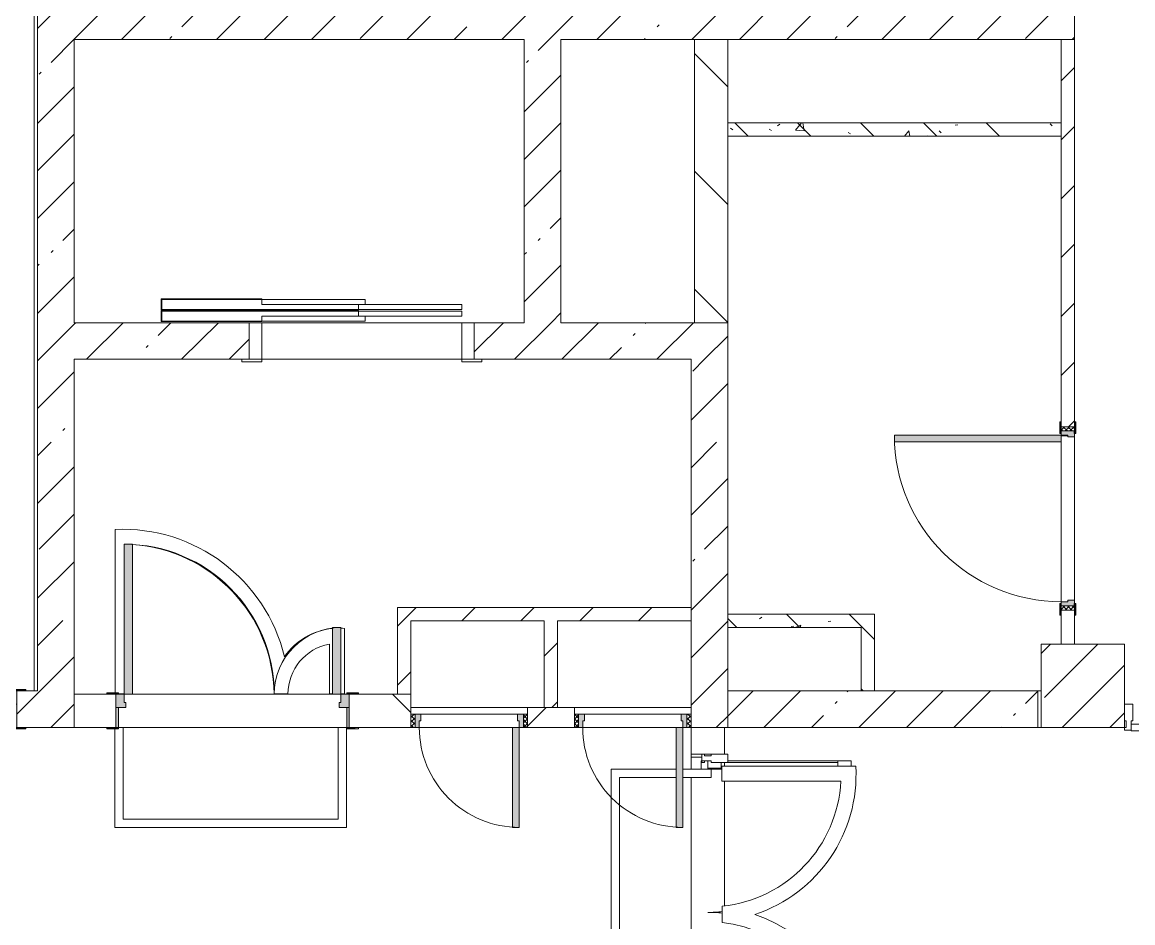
# Model space of a CAD drawing. Header units: millimetres. Extents: x 35092 to 251863, y -8553 to 29549.
# Drawn here: x 219341 to 226003, y 12227 to 17634 of the extents above; entities that cross this region are included whole.
import ezdxf

# ---------------------------------------------------------------- set-up
doc = ezdxf.new("R2010")
doc.units = ezdxf.units.MM
for name, color, linetype, lineweight, true_color in [('A-DETL-GENF-3', 7, 'Continuous', 5, 0xaaaaaa), ('A-DETL-GENF-5', 7, 'Continuous', 5, 0xe2e2e2), ('A-DOOR-2', 7, 'Continuous', 5, 0xaaaaaa), ('A-DOOR-3', 7, 'Continuous', 5, 0xe2e2e2), ('A-DOOR-FRAM-3', 7, 'Continuous', 5, 0xe2e2e2), ('A-DOOR-FRAM-4', 7, 'Continuous', 5, 0xaaaaaa), ('A-FLOR-1', 7, 'Continuous', 5, 0xaaaaaa), ('I-WALL-5', 7, 'Continuous', 5, 0x787878)]:
    doc.layers.add(name, color=color, linetype=linetype, lineweight=lineweight, true_color=true_color)
for name, color, linetype, lineweight in [('A-GLAZ-CWMG-2', 7, 'Continuous', 5), ('A-WALL', 7, 'Continuous', 9), ('I-WALL-3', 7, 'Continuous', 5), ('S-COLS-1', 7, 'Continuous', 5)]:
    doc.layers.add(name, color=color, linetype=linetype, lineweight=lineweight)
pattern_1 = [(45, (124853, 0), (-285.1231, 285.1231), []), (45, (125138.1, 0), (-285.1231, 285.1231), [504.031, -100.806, 16.764, -84.042])]
pattern_2 = [(135, (124853, 0), (-353.5534, -353.5534), [])]
pattern_3 = [(45, (124852.98, 0), (-176.7767, 176.7767), [])]
pattern_4 = [(135, (124853, 0), (-377.1708, -377.1708), [533.4, -88.9, 17.78, -88.9]), (135, (124853, 376.94), (-377.1708, -377.1708), []), (50, (124853, 0), (637.6445, -55.7866), [66.675, -733.425]), (355, (124853, 0), (-123.3494, 668.6992), [53.34, -586.74]), (100.451, (124906.1, -4.65), (514.299, 612.908), [56.665, -623.315]), (46.184, (124853, 177.8), (948.7764, -147.1497), [100.012, -1100.137]), (96.636, (124932.05, 165.5), (830.909, 865.997), [84.998, -934.973]), (351.184, (124853, 177.8), (830.918, 865.988), [80.01, -880.11]), (21, (124941.9, 133.35), (530.6506, -357.9283), [66.675, -733.425]), (326, (124941.9, 133.35), (216.308, 644.6585), [53.34, -586.74]), (71.451, (124986.1, 103.5), (746.9596, 286.7243), [56.665, -623.315]), (37.5, (124852.98, 0), (10.81053, 295.9426), [16.764, -562.864, 16.764, -578.866, -588.962]), (37.5, (124852.98, 0), (10.81053, 295.9426), [-1175.258, 16.764, -572.198]), (7.5, (124852.98, 0), (233.8692, 350.6318), [16.764, -322.834, 16.764, -549.529, -224.472]), (7.5, (124852.98, 0), (233.8692, 350.6318), [-905.891, 16.764, -207.708]), (327.5, (124654.74, 0), (474.5678, -20.0513), [16.764, -205.486, 16.764, -676.656, -920.115]), (327.5, (124654.74, 0), (474.5678, -20.0513), [-915.67, 16.764, -903.351]), (317.5, (124565.84, 0), (518.4522, 88.9934), [16.764, -272.161, 16.764, -443.738, -653.415]), (317.5, (124565.84, 0), (518.4522, 88.9934), [-749.427, 16.764, -636.651])]

# ---------------------------------------------------------------- blocks, each defined once
blk = doc.blocks.new('110_Дверь_СКБ_1Ст_Внутренняя1 - Д-3б_п_ 1100x2100h_много всего 2-32816779-2_2_2_птичка')
at = {"layer": 'A-DOOR-2'}
h = blk.add_hatch(dxfattribs=at)
h.set_pattern_fill('FP_38', color=256, style=0, pattern_type=2)
h.set_pattern_definition([(135, (1751.41, 104.685), (-14.14214, -14.14214), []), (225, (1751.41, 104.685), (14.14214, -14.14214), [])])
h.paths.add_polyline_path([(537.5, -5.1), (537.5, -40), (562.5, -40), (562.5, 40), (537.5, 40)])
at = {"layer": 'A-DOOR-3'}
h = blk.add_hatch(color=256, dxfattribs=at)
h.paths.add_polyline_path([(-512.5, -40), (-477.5, -40), (-477.5, 0), (-487.5, 0), (-487.5, 40), (-512.5, 40)])
h.paths.add_polyline_path([(502.5, -40), (537.5, -40), (537.5, 40), (512.5, 40), (507.5, 0), (502.5, 0)])
at = {"layer": 'A-DOOR-FRAM-3'}
for points in [[(472.5, 112.2), (472.5, 40), (512.5, 40), (512.5, 1040), (472.5, 1040), (472.5, 463.5)], [(-567.5, 40), (-497.5, 40), (-497.5, 48), (-567.5, 48)], [(522.5, 40), (592.5, 40), (592.5, 48), (522.5, 48)], [(-567.5, -41.9), (-567.5, -48), (-497.5, -48), (-497.5, -40), (-567.5, -40)], [(522.5, -48), (592.5, -45.3), (592.5, -40), (522.5, -41.8)]]:
    blk.add_hatch(color=256, dxfattribs=at).paths.add_polyline_path(points)
at = {"layer": 'A-DOOR-FRAM-4'}
h = blk.add_hatch(dxfattribs=at)
h.set_pattern_fill('FP_39', color=256, style=0, pattern_type=2)
h.set_pattern_definition([(45, (-371.384, 104.685), (-14.1421, 14.1421), []), (135, (-371.384, 104.685), (-14.1421, -14.1421), [])])
h.paths.add_polyline_path([(-537.5, -40), (-512.5, -40), (-512.5, 40), (-537.5, 40)])
at = {"layer": 'A-DOOR-2'}
for p, q in [((512.5, 1040), (472.5, 1040)), ((472.5, 1040), (472.5, 40)), ((512.5, 40), (512.5, 1040)), ((472.5, 40), (512.5, 40))]:
    blk.add_line(p, q, dxfattribs=at)
blk.add_arc((512.5, 40), 1000, 90, 180, dxfattribs=at)
at = {"layer": 'A-DOOR-FRAM-4'}
for p, q in [((-497.5, 48), (-567.5, 48)), ((-567.5, 48), (-567.5, 40)), ((-567.5, 40), (-497.5, 40)), ((-512.5, 40), (-537.5, 40)), ((-537.5, 40), (-537.5, -40)), ((-487.5, 40), (-512.5, 40)), ((-512.5, 40), (-512.5, -40)), ((-512.5, -40), (-512.5, 40)), ((-497.5, 40), (-512.5, 40)), ((-512.5, 40), (-512.5, 39)), ((-512.5, 39), (-497.5, 39)), ((-497.5, 40), (-497.5, 48)), ((-497.5, 39), (-497.5, 40)), ((-487.5, 0), (-487.5, 40)), ((-477.5, 0), (-487.5, 0)), ((-477.5, -40), (-477.5, 0)), ((512.5, 0), (502.5, 0)), ((502.5, 0), (502.5, -40)), ((512.5, 40), (512.5, 0)), ((537.5, 40), (512.5, 40)), ((592.5, 48), (522.5, 48)), ((522.5, 48), (522.5, 40)), ((537.5, 40), (522.5, 40)), ((522.5, 40), (522.5, 39)), ((522.5, 40), (592.5, 40)), ((522.5, 39), (537.5, 39)), ((537.5, -40), (537.5, 40)), ((562.5, 40), (537.5, 40)), ((537.5, 40), (537.5, -40)), ((537.5, 39), (537.5, 40)), ((562.5, -40), (562.5, 40)), ((592.5, 40), (592.5, 48)), ((-497.5, -40), (-567.5, -40)), ((-567.5, -40), (-567.5, -48)), ((-567.5, -48), (-497.5, -48)), ((-537.5, -40), (-512.5, -40)), ((-497.5, -39), (-512.5, -39)), ((-512.5, -39), (-512.5, -40)), ((-512.5, -40), (-477.5, -40)), ((-512.5, -40), (-497.5, -40)), ((-497.5, -40), (-497.5, -39)), ((-497.5, -48), (-497.5, -40)), ((502.5, -40), (537.5, -40)), ((537.5, -39), (522.5, -39)), ((522.5, -39), (522.5, -40)), ((522.5, -40), (537.5, -40)), ((592.5, -40), (522.5, -40)), ((522.5, -40), (522.5, -48)), ((522.5, -48), (592.5, -48)), ((537.5, -40), (537.5, -39)), ((537.5, -40), (562.5, -40)), ((592.5, -48), (592.5, -40))]:
    blk.add_line(p, q, dxfattribs=at)
blk = doc.blocks.new('110_Дверь_СКБ_2Ст - Д-1_л_Лестничная клетка EIS60 2-V292-2_2_2_птичка')
at = {"layer": 'A-DOOR-3'}
for points in [[(621.1, 110), (662.5, 111.1), (662.5, 1010), (612.5, 1008.9), (612.5, 110)], [(-587.5, 110), (-587.5, 510), (-637.5, 504.7), (-637.5, 110)], [(697.5, -110), (712.5, -110), (712.5, 30), (697.5, 30)]]:
    blk.add_hatch(color=256, dxfattribs=at).paths.add_polyline_path(points)
h = blk.add_hatch(color=256, dxfattribs=at)
h.paths.add_polyline_path([(712.5, 30), (711.1, 110), (662.5, 110), (662.5, 60), (652.5, 60), (652.5, 30), (697.5, 30)])
h.paths.add_polyline_path([(-627.5, 30), (-627.5, 60), (-637.5, 60), (-637.5, 110), (-687.5, 110), (-687.5, 30), (-637.5, 30)])
at = {"layer": 'A-DOOR-FRAM-3'}
for points in [[(-672.5, 110), (-672.5, 118), (-742.5, 118), (-742.5, 110), (-687.5, 110)], [(712.5, 110), (767.5, 110), (767.5, 118), (697.5, 118), (697.5, 110), (711.1, 110)], [(-687.5, -110), (-672.5, -110), (-672.5, 30), (-687.5, 30), (-687.5, -106.2)], [(-723.4, -118), (-672.5, -118), (-672.5, -110), (-742.5, -110), (-742.5, -118)], [(739.6, -118), (767.5, -118), (767.5, -110), (697.5, -110), (697.5, -118), (723.5, -118)]]:
    blk.add_hatch(color=256, dxfattribs=at).paths.add_polyline_path(points)
at = {"layer": 'A-DOOR-2'}
for p, q in [((662.5, 1010), (612.5, 1010)), ((612.5, 1010), (612.5, 110)), ((662.5, 110), (662.5, 1010)), ((-637.5, 510), (-637.5, 110)), ((-587.5, 510), (-637.5, 510)), ((-587.5, 110), (-587.5, 510)), ((-637.5, 110), (-587.5, 110)), ((612.5, 110), (662.5, 110))]:
    blk.add_line(p, q, dxfattribs=at)
for centre, radius, start, end in [((662.5, 110), 900, 90, 180), ((-637.5, 110), 400, 360, 90)]:
    blk.add_arc(centre, radius, start, end, dxfattribs=at)
at = {"layer": 'A-DOOR-FRAM-4'}
for p, q in [((-672.5, 118), (-742.5, 118)), ((-742.5, 118), (-742.5, 110)), ((-742.5, 110), (-672.5, 110)), ((-637.5, 110), (-687.5, 110)), ((-687.5, 110), (-687.5, 30)), ((-672.5, 110), (-672.5, 118)), ((-637.5, 60), (-637.5, 110)), ((662.5, 110), (662.5, 60)), ((712.5, 110), (662.5, 110)), ((767.5, 118), (697.5, 118)), ((697.5, 118), (697.5, 110)), ((697.5, 110), (767.5, 110)), ((712.5, 30), (712.5, 110)), ((767.5, 110), (767.5, 118)), ((-687.5, 30), (-627.5, 30)), ((-672.5, 30), (-687.5, 30)), ((-687.5, 30), (-687.5, -110)), ((-672.5, -110), (-672.5, 30)), ((-627.5, 60), (-637.5, 60)), ((-627.5, 30), (-627.5, 60)), ((662.5, 60), (652.5, 60)), ((652.5, 60), (652.5, 30)), ((652.5, 30), (712.5, 30)), ((712.5, 30), (697.5, 30)), ((697.5, 30), (697.5, -110)), ((712.5, -110), (712.5, 30)), ((-672.5, -110), (-742.5, -110)), ((-742.5, -110), (-742.5, -118)), ((-742.5, -118), (-672.5, -118)), ((-687.5, -110), (-672.5, -110)), ((-672.5, -118), (-672.5, -110)), ((697.5, -110), (712.5, -110)), ((767.5, -110), (697.5, -110)), ((697.5, -110), (697.5, -118)), ((697.5, -118), (767.5, -118)), ((767.5, -118), (767.5, -110))]:
    blk.add_line(p, q, dxfattribs=at)
blk = doc.blocks.new('110_Дверь_СКБ_2Ст - Д-3а 1450x2100h_Лестничная клетка из коридора-32352288-2_2_2_птичка')
at = {"layer": 'A-DOOR-3'}
for points in [[(-587.5, 100), (-587.5, 1000), (-637.5, 1000), (-637.5, 100), (-600.7, 100)], [(612.5, 100), (662.5, 101.1), (662.5, 500), (612.5, 494.7), (612.5, 101.1)], [(712.5, -100), (712.5, 20), (697.5, 20), (697.5, -100)]]:
    blk.add_hatch(color=256, dxfattribs=at).paths.add_polyline_path(points)
h = blk.add_hatch(color=256, dxfattribs=at)
h.paths.add_polyline_path([(662.5, 20), (712.5, 20), (712.5, 100), (662.5, 100), (662.5, 50), (652.5, 50), (652.5, 20)])
h.paths.add_polyline_path([(-627.5, 20), (-628.7, 50), (-637.5, 50), (-637.5, 100), (-687.5, 96.6), (-687.5, 20), (-637.5, 20)])
at = {"layer": 'A-DOOR-FRAM-3'}
for points in [[(-742.5, 100), (-672.5, 101.1), (-672.5, 108), (-742.5, 108)], [(767.5, 100), (767.5, 108), (697.5, 108), (697.5, 100), (742.5, 100)], [(-687.5, -100), (-672.5, -100), (-672.5, 20), (-687.5, 20), (-687.5, -55.3)], [(-717, -108), (-672.5, -108), (-672.5, -100), (-742.5, -100), (-742.5, -108), (-720.3, -108)], [(712.5, -108), (767.5, -102.2), (767.5, -100), (697.5, -100), (697.5, -108)]]:
    blk.add_hatch(color=256, dxfattribs=at).paths.add_polyline_path(points)
at = {"layer": 'A-DOOR-2'}
for p, q in [((-637.5, 1000), (-637.5, 100)), ((-587.5, 1000), (-637.5, 1000)), ((-587.5, 100), (-587.5, 1000)), ((662.5, 500), (612.5, 500)), ((612.5, 500), (612.5, 100)), ((662.5, 100), (662.5, 500)), ((-637.5, 100), (-587.5, 100)), ((612.5, 100), (662.5, 100))]:
    blk.add_line(p, q, dxfattribs=at)
for centre, radius, start, end in [((-637.5, 100), 900, 0, 90), ((662.5, 100), 400, 90, 180)]:
    blk.add_arc(centre, radius, start, end, dxfattribs=at)
at = {"layer": 'A-DOOR-FRAM-4'}
for p, q in [((-672.5, 108), (-742.5, 108)), ((-742.5, 108), (-742.5, 100)), ((-742.5, 100), (-672.5, 100)), ((-637.5, 100), (-687.5, 100)), ((-687.5, 100), (-687.5, 20)), ((-672.5, 100), (-672.5, 108)), ((-637.5, 50), (-637.5, 100)), ((662.5, 100), (662.5, 50)), ((712.5, 100), (662.5, 100)), ((767.5, 108), (697.5, 108)), ((697.5, 108), (697.5, 100)), ((697.5, 100), (767.5, 100)), ((712.5, 20), (712.5, 100)), ((767.5, 100), (767.5, 108)), ((-687.5, 20), (-627.5, 20)), ((-672.5, 20), (-687.5, 20)), ((-687.5, 20), (-687.5, -100)), ((-672.5, -100), (-672.5, 20)), ((-627.5, 50), (-637.5, 50)), ((-627.5, 20), (-627.5, 50)), ((662.5, 50), (652.5, 50)), ((652.5, 50), (652.5, 20)), ((652.5, 20), (712.5, 20)), ((712.5, 20), (697.5, 20)), ((697.5, 20), (697.5, -100)), ((712.5, -100), (712.5, 20)), ((-672.5, -100), (-742.5, -100)), ((-742.5, -100), (-742.5, -108)), ((-742.5, -108), (-672.5, -108)), ((-687.5, -100), (-672.5, -100)), ((-672.5, -108), (-672.5, -100)), ((697.5, -100), (712.5, -100)), ((767.5, -100), (697.5, -100)), ((697.5, -100), (697.5, -108)), ((697.5, -108), (767.5, -108)), ((767.5, -108), (767.5, -100))]:
    blk.add_line(p, q, dxfattribs=at)
blk = doc.blocks.new('110_Дверь_СКБ_1Ст - д-18 700x2100h_Технический шкаф ЭОМ и СС-23698042-2_2_2_птичка')
at = {"layer": 'A-DOOR-2'}
h = blk.add_hatch(dxfattribs=at)
h.set_pattern_fill('FP_136', color=256, style=0, pattern_type=2)
h.set_pattern_definition([(135, (1951.41, 124.685), (-14.14214, -14.14214), []), (225, (1951.41, 124.685), (14.14214, -14.14214), [])])
h.paths.add_polyline_path([(337.5, 60), (337.5, -20), (362.5, -20), (362.5, 60)])
at = {"layer": 'A-DOOR-3'}
h = blk.add_hatch(color=256, dxfattribs=at)
h.paths.add_polyline_path([(-287.5, 60), (-312.5, 60), (-312.5, -20), (-277.5, -20), (-277.5, 20), (-287.5, 20)])
h.paths.add_polyline_path([(312.5, 60), (312.5, 20), (302.5, 20), (302.5, -20), (337.5, -20), (337.5, 60), (322.5, 60)])
at = {"layer": 'A-DOOR-FRAM-3'}
blk.add_hatch(color=256, dxfattribs=at).paths.add_polyline_path([(-253.7, 660), (-287.5, 660), (-287.5, 60), (-247.5, 60), (-247.5, 660)])
at = {"layer": 'A-DOOR-FRAM-4'}
h = blk.add_hatch(dxfattribs=at)
h.set_pattern_fill('FP_137', color=256, style=0, pattern_type=2)
h.set_pattern_definition([(45, (-171.384, 124.685), (-14.1421, 14.1421), []), (135, (-171.384, 124.685), (-14.1421, -14.1421), [])])
h.paths.add_polyline_path([(-337.5, 60), (-337.5, -20), (-312.5, -20), (-312.5, 60)])
at = {"layer": 'A-DOOR-2'}
for p, q in [((-287.5, 660), (-287.5, 60)), ((-247.5, 660), (-287.5, 660)), ((-247.5, 60), (-247.5, 660)), ((-287.5, 60), (-247.5, 60))]:
    blk.add_line(p, q, dxfattribs=at)
blk.add_arc((-287.5, 60), 600, 360, 90, dxfattribs=at)
at = {"layer": 'A-DOOR-FRAM-4'}
for p, q in [((-312.5, 60), (-337.5, 60)), ((-337.5, 60), (-337.5, -20)), ((-287.5, 60), (-312.5, 60)), ((-312.5, 60), (-312.5, -20)), ((-312.5, -20), (-312.5, 60)), ((-287.5, 20), (-287.5, 60)), ((-277.5, 20), (-287.5, 20)), ((-277.5, -20), (-277.5, 20)), ((-247.5, 60), (312.5, 60)), ((312.5, 20), (302.5, 20)), ((302.5, 20), (302.5, -20)), ((312.5, 60), (312.5, 20)), ((337.5, 60), (312.5, 60)), ((337.5, -20), (337.5, 60)), ((362.5, 60), (337.5, 60)), ((337.5, 60), (337.5, -20)), ((362.5, -20), (362.5, 60)), ((-337.5, -20), (-312.5, -20)), ((-312.5, -20), (-277.5, -20)), ((302.5, -20), (-277.5, -20)), ((302.5, -20), (337.5, -20)), ((337.5, -20), (362.5, -20))]:
    blk.add_line(p, q, dxfattribs=at)
blk = doc.blocks.new('BSC_Колонна _Прямоугольная - 500х500-17857564-2_2_2_птичка')
at = {"layer": 'S-COLS-1'}
h = blk.add_hatch(dxfattribs=at)
h.set_pattern_fill('FP_161', color=256, style=0, pattern_type=2)
h.set_pattern_definition([(45, (-100850, -13650), (-285.1231, 285.1231), []), (45, (-100564.88, -13650), (-285.1231, 285.1231), [504.031, -100.806, 16.764, -84.042])])
h.paths.add_polyline_path([(250, -250), (250, 250), (-250, 250), (-250, -250), (-50, -250)])
for p, q in [((250, 250), (-250, 250)), ((-250, 250), (-250, -250)), ((250, -250), (250, 250)), ((-250, -250), (250, -250))]:
    blk.add_line(p, q, dxfattribs=at)
blk = doc.blocks.new('DOR_Дверь лифта - 1350х2050h-19118285-2_2_2_птичка')
at = {"layer": 'A-DOOR-2'}
for p, q in [((-600, 125), (-720, 125)), ((-720, 125), (-720, 110)), ((-720, 110), (-600, 110)), ((-675, 110), (-675, -110)), ((-600, 110), (-675, 110)), ((-600, 110), (-600, 125)), ((600, 110), (-600, 110)), ((-600, 110), (-600, -110)), ((720, 125), (600, 125)), ((600, 125), (600, 110)), ((600, -110), (600, 110)), ((675, 110), (600, 110)), ((600, 110), (720, 110)), ((675, -110), (675, 110)), ((720, 110), (720, 125)), ((-675, -110), (-600, -110)), ((-600, -110), (600, -110)), ((-20, -120), (-20, -150)), ((600, -120), (-20, -120)), ((600, -110), (675, -110)), ((600, -150), (600, -120)), ((-600, -150), (-600, -180)), ((20, -150), (-600, -150)), ((-600, -180), (20, -180)), ((-600, -190), (-600, -220)), ((20, -190), (-600, -190)), ((-20, -150), (600, -150)), ((20, -180), (20, -150)), ((20, -220), (20, -190)), ((-600, -220), (20, -220)), ((-20, -220), (-20, -250)), ((600, -220), (-20, -220)), ((-20, -250), (600, -250)), ((600, -250), (600, -220))]:
    blk.add_line(p, q, dxfattribs=at)
at = {"layer": 'A-DOOR-FRAM-4'}
for p, q in [((600, -117), (600, -120)), ((1203, -117), (600, -117)), ((600, -120), (1200, -120)), ((1200, -120), (1200, -180)), ((1203, -183), (1203, -117)), ((1200, -180), (20, -180)), ((20, -180), (20, -183)), ((20, -183), (1203, -183)), ((1203, -187), (20, -187)), ((20, -187), (20, -190)), ((20, -190), (1200, -190)), ((1200, -190), (1200, -250)), ((1203, -253), (1203, -187)), ((600, -250), (600, -253)), ((1200, -250), (600, -250)), ((600, -253), (1203, -253))]:
    blk.add_line(p, q, dxfattribs=at)
blk = doc.blocks.new('Дверь_Витражная_остекление_ - ВВ-7 остекление-32349468-2_2_2_птичка')
at = {"layer": 'A-DETL-GENF-3'}
for p, q in [((-815, -20), (-860, -20)), ((-860, -880), (-860, -20)), ((-815, -20), (-860, -20)), ((-860, -20), (-860, -880)), ((-815, -106.8), (-815, -20)), ((-815, -106.8), (-815, -20)), ((865, -103.8), (865, -20)), ((865, -20), (865, -103.8)), ((-860, -100), (-815, -100)), ((-850, -800), (-850, -100)), ((-806, -106.8), (-806, -100)), ((900, -100), (865, -100)), ((900, -800), (900, -140)), ((910, -880), (910, -140)), ((910, -880), (910, -140)), ((-860, -800), (-837.2, -800)), ((910, -800), (877.8, -800)), ((-860, -880), (-837.2, -880)), ((-860, -880), (-837.2, -880)), ((910, -880), (877.8, -880)), ((877.8, -880), (910, -880))]:
    blk.add_line(p, q, dxfattribs=at)
at = {"layer": 'A-DOOR-2'}
for p, q in [((-910, 20), (-860, 20)), ((-910, -20), (-910, 20)), ((-860, 20), (-860, -20)), ((860, 20), (910, 20)), ((860, -20), (860, 20)), ((910, 20), (910, -20)), ((-860, -20), (-910, -20)), ((-860, -880), (-860, -20)), ((910, -20), (860, -20)), ((860, -103.8), (860, -39))]:
    blk.add_line(p, q, dxfattribs=at)
for centre, start, end in [((-860, -20), 354.22155, 0), ((860, -20), 180, 185.77845), ((-860, -20), 270, 271.54729)]:
    blk.add_arc(centre, 860, start, end, dxfattribs=at)
blk = doc.blocks.new('Прямоугольный импост - Импост структурный с накладкой - 160мм Темный-32348142-2_2_2_птичка')
at = {"layer": 'A-GLAZ-CWMG-2'}
for p, q in [((0, 17), (-50, 17)), ((-50, 17), (-50, 0)), ((-50, 0), (-40, 0)), ((-40, 0), (-40, -40)), ((-10, -40), (-10, 0)), ((-10, 0), (0, 0)), ((0, 0), (0, 17)), ((-40, -40), (-50, -40)), ((-50, -40), (-50, -140)), ((0, -40), (-10, -40)), ((0, -140), (0, -40)), ((-50, -140), (0, -140))]:
    blk.add_line(p, q, dxfattribs=at)
blk = doc.blocks.new('Дверь_Витражная_остекление_ - ВВ-22-32429667-2_2_2_птичка')
at = {"layer": 'A-DETL-GENF-5'}
for points in [[(-659.7, -710), (-642.5, -710), (-642.5, -20), (-687.5, -21.5), (-687.5, -710)], [(737.5, -705), (737.5, -20), (692.5, -20), (692.5, -705), (705.8, -705)]]:
    blk.add_hatch(color=256, dxfattribs=at).paths.add_polyline_path(points)
at = {"layer": 'A-DETL-GENF-3'}
for p, q in [((-642.5, -20), (-687.5, -20)), ((-687.5, -710), (-687.5, -20)), ((-642.5, -20), (-687.5, -20)), ((-687.5, -20), (-687.5, -710)), ((-642.5, -710), (-642.5, -20)), ((-642.5, -710), (-642.5, -20)), ((692.5, -705), (692.5, -20)), ((692.5, -20), (692.5, -705)), ((737.5, -705), (737.5, -20)), ((737.5, -705), (737.5, -20)), ((-687.5, -100), (-642.5, -100)), ((-677.5, -630), (-677.5, -100)), ((-633.5, -630), (-633.5, -100)), ((683.5, -625), (683.5, -100)), ((737.5, -100), (692.5, -100)), ((727.5, -625), (727.5, -100)), ((-687.5, -630), (-642.5, -630)), ((737.5, -625), (692.5, -625)), ((-687.5, -710), (-642.5, -710)), ((-687.5, -710), (-642.5, -710)), ((737.5, -705), (692.5, -705)), ((692.5, -705), (737.5, -705))]:
    blk.add_line(p, q, dxfattribs=at)
at = {"layer": 'A-DOOR-2'}
for p, q in [((-737.5, 20), (-687.5, 20)), ((-737.5, -20), (-737.5, 20)), ((-687.5, 20), (-687.5, -20)), ((687.5, 20), (737.5, 20)), ((687.5, -20), (687.5, 20)), ((737.5, 20), (737.5, -20)), ((-687.5, -20), (-737.5, -20)), ((-687.5, -710), (-687.5, -20)), ((687.5, -705), (687.5, -20)), ((737.5, -20), (687.5, -20))]:
    blk.add_line(p, q, dxfattribs=at)
for centre, radius, start, end in [((-687.5, -20), 690, 270, 0), ((687.5, -20), 685, 180, 270)]:
    blk.add_arc(centre, radius, start, end, dxfattribs=at)
blk = doc.blocks.new('Прямоугольный импост - Импост структурный с накладкой - 160мм Темный-V387-2_2_2_птичка')
at = {"layer": 'A-GLAZ-CWMG-2'}
for p, q in [((0, 17), (-40, 17)), ((-10, -40), (-10, 0)), ((-10, 0), (0, 0)), ((0, 0), (0, 17)), ((-40, -40), (-50, -40)), ((-50, -40), (-50, -140)), ((-40, -20), (-40, -40)), ((0, -40), (-10, -40)), ((-50, -140), (0, -140))]:
    blk.add_line(p, q, dxfattribs=at)

msp = doc.modelspace()

# ---------------------------------------------------------------- hatches: boundary and pattern name
at = {"layer": 'I-WALL-3'}
h = msp.add_hatch(dxfattribs=at)
h.set_pattern_fill('FP_99', color=256, style=0, pattern_type=2)
h.set_pattern_definition(pattern_1)
h.paths.add_polyline_path([(225532.7, 17530), (225653, 17530), (225653, 17750), (219433, 17750), (219433, 17530), (225527.7, 17530)])
h = msp.add_hatch(dxfattribs=at)
h.set_pattern_fill('FP_99', color=256, style=0, pattern_type=2)
h.set_pattern_definition(pattern_1)
h.paths.add_polyline_path([(219433, 13620), (219653, 13620), (219653, 17530), (219433, 17530), (219433, 13928.3)])
h = msp.add_hatch(dxfattribs=at)
h.set_pattern_fill('FP_99', color=256, style=0, pattern_type=2)
h.set_pattern_definition(pattern_1)
h.paths.add_polyline_path([(222573, 15830), (222573, 17530), (222353, 17530), (222353, 15830)])
h = msp.add_hatch(dxfattribs=at)
h.set_pattern_fill('FP_100', color=256, style=0, pattern_type=2)
h.set_pattern_definition(pattern_2)
h.paths.add_polyline_path([(223373, 15830), (223573, 15830), (223573, 17530), (223373, 17530), (223373, 16438.4)])
h = msp.add_hatch(dxfattribs=at)
h.set_pattern_fill('FP_101', color=256, style=0, pattern_type=2)
h.set_pattern_definition(pattern_3)
h.paths.add_polyline_path([(225573, 13900), (225653, 13900), (225652.6, 14105), (225573, 14100), (225573, 13928.3)])
h.paths.add_polyline_path([(225653, 15205), (225653, 17530), (225573, 17530), (225573, 15205), (225639.8, 15205)])
h = msp.add_hatch(dxfattribs=at)
h.set_pattern_fill('FP_99', color=256, style=0, pattern_type=2)
h.set_pattern_definition(pattern_1)
h.paths.add_polyline_path([(223353, 15610), (223573, 15610), (223573, 15830), (222053, 15830), (222053, 15610), (223319.4, 15610)])
h.paths.add_polyline_path([(219653, 15610), (220703, 15610), (220703, 15830), (219653, 15830)])
h = msp.add_hatch(dxfattribs=at)
h.set_pattern_fill('FP_99', color=256, style=0, pattern_type=2)
h.set_pattern_definition(pattern_1)
h.paths.add_polyline_path([(223553, 13400), (223573, 13400), (223573, 15610), (223353, 15610), (223353, 13400)])
h = msp.add_hatch(dxfattribs=at)
h.set_pattern_fill('FP_101', color=256, style=0, pattern_type=2)
h.set_pattern_definition(pattern_3)
h.paths.add_polyline_path([(221593, 13600), (221673, 13600), (221673, 14120), (221593, 14120), (221593, 13928.3)])
h = msp.add_hatch(dxfattribs=at)
h.set_pattern_fill('FP_101', color=256, style=0, pattern_type=2)
h.set_pattern_definition(pattern_3)
h.paths.add_polyline_path([(222593.6, 14040), (223353, 14040), (223353, 14120), (221673, 14120), (221673, 14040), (222553, 14040)])
h = msp.add_hatch(dxfattribs=at)
h.set_pattern_fill('FP_101', color=256, style=0, pattern_type=2)
h.set_pattern_definition(pattern_3)
h.paths.add_polyline_path([(222473, 13520), (222553, 13520), (222553, 14040), (222473, 14040), (222473, 13896.7)])
h = msp.add_hatch(dxfattribs=at)
h.set_pattern_fill('FP_99', color=256, style=0, pattern_type=2)
h.set_pattern_definition(pattern_1)
h.paths.add_polyline_path([(219653, 13400), (219653, 13620), (219308, 13620), (219308, 13400), (219433, 13400)])
h.paths.add_polyline_path([(217903, 13400), (217908, 13403.8), (217903, 13620), (217883, 13620), (217883, 13400)])
h = msp.add_hatch(dxfattribs=at)
h.set_pattern_fill('FP_100', color=256, style=0, pattern_type=2)
h.set_pattern_definition(pattern_2)
h.paths.add_polyline_path([(219659.2, 13400), (219903, 13400), (219903, 13600), (219653, 13600), (219653, 13400)])
h.paths.add_polyline_path([(221673, 13400), (221673, 13600), (221303, 13600), (221303, 13400), (221593, 13400)])
h = msp.add_hatch(dxfattribs=at)
h.set_pattern_fill('FP_99', color=256, style=0, pattern_type=2)
h.set_pattern_definition(pattern_1)
h.paths.add_polyline_path([(225433, 13400), (225433, 13620), (223573, 13620), (223573, 13400), (225149.5, 13400)])
h = msp.add_hatch(dxfattribs=at)
h.set_pattern_fill('FP_164', color=256, style=0, pattern_type=2)
h.set_pattern_definition([(45, (124853, 0), (-427.6843, 427.6843), []), (45, (125138.1, 0), (-427.6843, 427.6843), [])])
h.paths.add_polyline_path([(222473, 13400), (222653, 13400), (222653, 13520), (222373, 13520), (222373, 13400), (222404.3, 13400)])
at = {"layer": 'I-WALL-5'}
h = msp.add_hatch(dxfattribs=at)
h.set_pattern_fill('FP_116', color=256, style=0, pattern_type=2)
h.set_pattern_definition(pattern_4)
h.paths.add_polyline_path([(223573, 16950), (225573, 16950), (225573, 17030), (223573, 17030)])
h = msp.add_hatch(dxfattribs=at)
h.set_pattern_fill('FP_116', color=256, style=0, pattern_type=2)
h.set_pattern_definition(pattern_4)
h.paths.add_polyline_path([(223573, 14000), (224453, 14000), (224453, 14080), (223573, 14080), (223573, 14040)])
h = msp.add_hatch(dxfattribs=at)
h.set_pattern_fill('FP_116', color=256, style=0, pattern_type=2)
h.set_pattern_definition(pattern_4)
h.paths.add_polyline_path([(224453, 13620), (224453, 14000), (224373, 14000), (224373, 13620)])

# ---------------------------------------------------------------- linework, layer by layer
at = {"layer": 'A-FLOR-1'}
for p, q in [((219412, 13620), (219412, 17750)), ((225613, 15150), (225573, 15150)), ((219899.4, 14589.2), (219899.4, 13608)), ((221273.5, 13601.1), (221273.5, 13994.7)), ((221183.5, 13900.9), (221183.5, 13601.1)), ((219918, 13601.1), (219953, 13601.1)), ((220851.9, 13601.1), (220934.9, 13601.1)), ((221183.5, 13601.1), (221203, 13601.1)), ((221253, 13601.1), (221273.5, 13601.1)), ((225433, 13620), (225453, 13620)), ((219897.4, 13392), (219897.4, 12800)), ((219947.4, 13400), (219918, 13400)), ((219947.4, 12850), (219947.4, 13400)), ((221286.7, 13400), (221236.7, 13400)), ((221236.7, 13400), (221236.7, 12850)), ((221286.7, 12800), (221286.7, 13400)), ((225453, 13400), (225433, 13400)), ((223417, 13221.2), (223353, 13221.2)), ((222873, 13150), (222873, 11481.2)), ((223263, 13150), (222873, 13150)), ((223414, 13150), (223303, 13150)), ((223473, 13150), (223454, 13150)), ((223473, 13100), (223473, 13150)), ((224341.4, 13167.8), (223537.8, 13167.8)), ((223537.8, 13167.8), (223537.8, 13078)), ((222923, 11531.2), (222923, 13100)), ((222923, 13100), (223263, 13100)), ((223303, 13100), (223473, 13100)), ((223537.8, 13078), (224251.8, 13078)), ((219897.4, 12800), (221286.7, 12800)), ((221236.7, 12850), (219947.4, 12850)), ((223539.3, 12327), (223539.3, 12228.6))]:
    msp.add_line(p, q, dxfattribs=at)
for centre, radius, start, end in [((219941.9, 13590.1), 1000, 13.54971, 92.43764), ((219941.9, 13590.1), 910, 0.6926, 86.14974), ((221239.9, 13601.1), 395, 95.37122, 145.57769), ((221239.9, 13601.1), 395, 85.12655, 88.10651), ((221239.9, 13601.1), 305, 100.66451, 180), ((223457.8, 13117.8), 885, 288.26618, 3.23877), ((223457.8, 13117.8), 795, 275.8832, 357.13064), ((223457.8, 11452.8), 870, 360, 71.40745), ((223457.8, 11452.8), 780, 6.57701, 84.00325)]:
    msp.add_arc(centre, radius, start, end, dxfattribs=at)
at = {"layer": 'A-WALL'}
for p, q in [((223573, 17530), (223373, 17530)), ((225653, 17530), (225573, 17530)), ((223573, 17030), (223573, 16950)), ((225573, 16950), (225573, 17030)), ((223373, 15830), (223573, 15830)), ((223353, 14040), (223353, 14120)), ((223573, 14080), (223573, 14000)), ((221593, 13600), (221673, 13600)), ((224373, 13620), (224453, 13620)), ((222473, 13520), (222553, 13520))]:
    msp.add_line(p, q, dxfattribs=at)
at = {"layer": 'I-WALL-3'}
for p, q in [((225653, 15235), (225653, 20755)), ((219433, 17750), (219433, 13620)), ((219653, 15830), (219653, 17530)), ((219653, 17530), (222353, 17530)), ((222353, 17530), (222353, 15830)), ((222573, 17530), (223373, 17530)), ((222573, 15830), (222573, 17530)), ((223373, 17530), (223373, 15830)), ((223573, 17530), (225573, 17530)), ((223573, 17030), (223573, 17530)), ((225573, 17530), (225573, 17030)), ((225573, 17030), (223573, 17030)), ((223573, 16950), (225573, 16950)), ((223573, 14080), (223573, 16950)), ((225573, 16950), (225573, 15235)), ((220703, 15830), (219653, 15830)), ((220703, 15610), (220703, 15830)), ((222353, 15830), (222053, 15830)), ((222053, 15830), (222053, 15610)), ((223373, 15830), (222573, 15830)), ((219653, 15610), (220703, 15610)), ((219653, 15610), (219653, 13400)), ((222053, 15610), (223353, 15610)), ((223353, 15610), (223353, 14120)), ((225653, 15145), (225653, 14165)), ((225573, 14155), (225573, 15111.8)), ((221593, 14120), (221593, 13600)), ((223353, 14120), (221593, 14120)), ((224453, 14080), (223573, 14080)), ((224453, 13620), (224453, 14080)), ((225573, 14075), (225573, 13900)), ((225653, 13900), (225653, 14075)), ((221673, 13480), (221673, 14040)), ((221673, 14040), (222473, 14040)), ((222473, 14040), (222473, 13520)), ((222553, 14040), (223353, 14040)), ((222553, 13520), (222553, 14040)), ((223353, 14040), (223353, 13480)), ((223573, 14000), (224373, 14000)), ((223573, 13400), (223573, 14000)), ((224373, 14000), (224373, 13620)), ((219433, 13620), (219363, 13620)), ((219848, 13600), (219653, 13600)), ((220003, 13600), (221203, 13600)), ((221593, 13600), (221358, 13600)), ((224373, 13620), (223573, 13620)), ((225433, 13620), (224453, 13620)), ((225433, 13400), (225433, 13620)), ((221673, 13520), (222473, 13520)), ((222373, 13520), (222373, 13480)), ((222553, 13520), (223353, 13520)), ((222653, 13480), (222653, 13520)), ((219363, 13400), (219653, 13400)), ((219653, 13400), (219848, 13400)), ((221236.7, 13400), (219947.4, 13400)), ((221358, 13400), (221673, 13400)), ((222373, 13400), (222653, 13400)), ((223573, 13400), (223353, 13400)), ((223353, 13400), (223353, 13150)), ((223553, 13240), (223553, 13400)), ((223573, 13400), (225433, 13400)), ((223353, 13240), (223553, 13240)), ((223553, 13190), (223553, 13167.8)), ((223353, 11531.2), (223353, 13100)), ((223553, 13078), (223553, 12329.3))]:
    msp.add_line(p, q, dxfattribs=at)

# ---------------------------------------------------------------- block references
at = {"layer": 'A-DOOR-2'}
for name, p, rotation in [('DOR_Дверь лифта - 1350х2050h-19118285-2_2_2_птичка', (221378, 15720), 180), ('110_Дверь_СКБ_1Ст_Внутренняя1 - Д-3б_п_ 1100x2100h_много всего 2-32816779-2_2_2_птичка', (225613, 14642.5), 90), ('110_Дверь_СКБ_1Ст - д-18 700x2100h_Технический шкаф ЭОМ и СС-23698042-2_2_2_птичка', (222035.5, 13460), 180), ('110_Дверь_СКБ_1Ст - д-18 700x2100h_Технический шкаф ЭОМ и СС-23698042-2_2_2_птичка', (223015.5, 13460), 180), ('Дверь_Витражная_остекление_ - ВВ-7 остекление-32349468-2_2_2_птичка', (223434, 12290), 89.99999999999993)]:
    msp.add_blockref(name, p, dxfattribs=dict(at, rotation=rotation))
for name, p in [('110_Дверь_СКБ_2Ст - Д-1_л_Лестничная клетка EIS60 2-V292-2_2_2_птичка', (218595.5, 13510)), ('110_Дверь_СКБ_2Ст - Д-3а 1450x2100h_Лестничная клетка из коридора-32352288-2_2_2_птичка', (220590.5, 13500)), ('Дверь_Витражная_остекление_ - ВВ-22-32429667-2_2_2_птичка', (226730.5, 13400))]:
    msp.add_blockref(name, p, dxfattribs=at)
at = {"layer": 'A-GLAZ-CWMG-2'}
for name, p, rotation in [('Прямоугольный импост - Импост структурный с накладкой - 160мм Темный-V387-2_2_2_птичка', (225953, 13400), 180), ('Прямоугольный импост - Импост структурный с накладкой - 160мм Темный-32348142-2_2_2_птичка', (223434, 13240), 89.99999999999993)]:
    msp.add_blockref(name, p, dxfattribs=dict(at, rotation=rotation))
at = {"layer": 'S-COLS-1'}
msp.add_blockref('BSC_Колонна _Прямоугольная - 500х500-17857564-2_2_2_птичка', (225703, 13650), dxfattribs=at)

doc.saveas('drawing.dxf')
